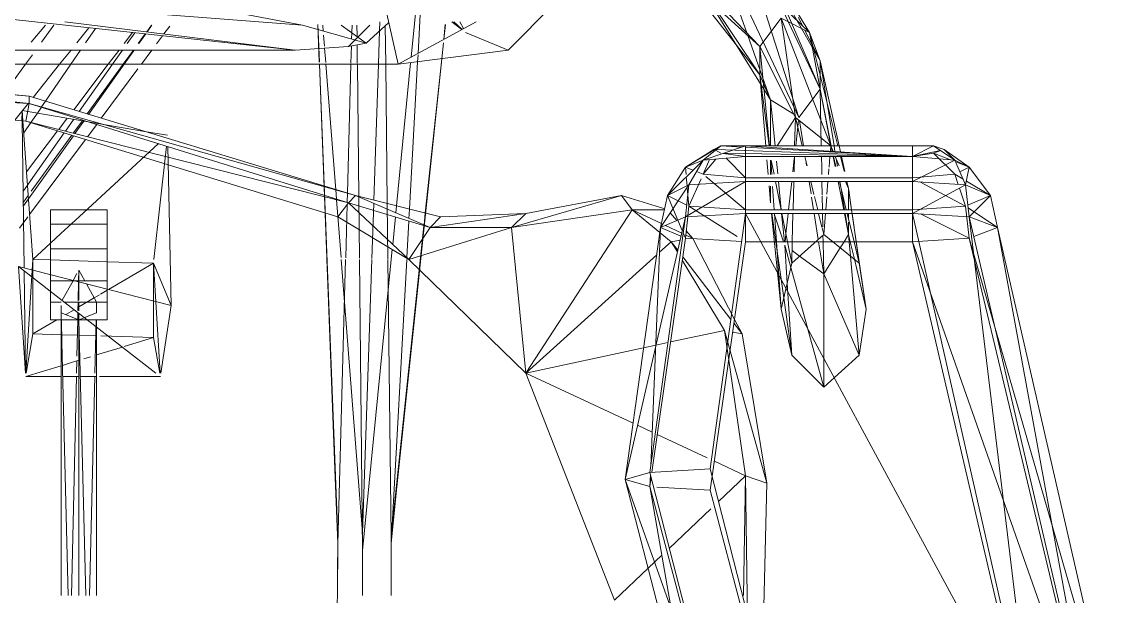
# Model space of a CAD drawing. Header units: millimetres. Extents: x -21051 to 202668, y -15646 to 13691.
# Drawn here: x -11148.3 to -10903, y -6365 to -6236.6 of the extents above; entities that cross this region are included whole.
import ezdxf

# ---------------------------------------------------------------- set-up
doc = ezdxf.new("R2010")
doc.units = ezdxf.units.MM
doc.layers.add('G-IMPT', color=8, linetype='Continuous', lineweight=5)
doc.layers.add('I-FURN', color=30, linetype='Continuous', lineweight=5)
doc.layers.get('0').off()
doc.layers.get('I-FURN').off()

# ---------------------------------------------------------------- blocks, each defined once
blk = doc.blocks.new('Aeron_Work_Chair_3485 - Aeron Work Chair_dwg-V2-00_Ground floor')
at = {"layer": 'G-IMPT'}
for p, q in [((-129.38, 177.01), (-129.38, -177.01)), ((-132.56, -153.99), (-132.56, 153.99)), ((-125.41, 0), (-116.68, -93.66)), ((-125.41, 0), (-120.65, -94.46)), ((-129.38, -7.87), (-120.65, -94.46)), ((-129.38, -9.45), (-122.24, -94.46)), ((-129.38, -23.61), (-122.24, -94.46)), ((-132.56, -153.99), (-143.67, -51.33)), ((-129.38, -93.62), (-122.72, -88.76)), ((-120.66, -94.27), (-116.91, -91.26)), ((-119.06, -92.87), (-116.76, -92.82)), ((-119.06, -92.87), (-114.39, -120.25)), ((-116.74, -93.03), (-119.06, -92.87)), ((-116.75, -92.9), (-119.06, -92.87)), ((-83.81, -93.34), (-116.68, -92.9)), ((-85.73, -95.25), (-116.68, -93.04)), ((-101.11, -93.16), (-114.04, -102.28)), ((-97.7, -93.15), (-113.41, -104.33)), ((-98.57, -93.14), (-100.06, -94.23)), ((-92.72, -92.27), (-95.25, -94.15)), ((-60.33, -93.61), (-84.14, -92.08)), ((-84.14, -92.08), (-75.41, -126.21)), ((-75, -103.86), (-84.14, -92.08)), ((-138.11, -98.07), (-134.35, -94.92)), ((-131.48, -95.15), (-129.38, -93.62)), ((-129.38, -101.25), (-121.97, -95.32)), ((-100.01, -167.48), (-122.24, -94.46)), ((-120.65, -94.46), (-122.24, -94.46)), ((-120.65, -94.46), (-116.68, -93.66)), ((-98.42, -165.89), (-120.65, -94.46)), ((-100.01, -167.48), (-120.65, -94.46)), ((-118.48, -96.28), (-116.38, -94.84)), ((-95.25, -163.51), (-116.68, -93.66)), ((-98.42, -165.89), (-116.68, -93.66)), ((-95.25, -163.51), (-116.68, -93.66)), ((-116.33, -94.8), (-114.05, -93.23)), ((-114.49, -100.81), (-105.34, -93.85)), ((-100.97, -94.89), (-113.51, -103.98)), ((-95.77, -94.53), (-112.58, -107.04)), ((-85.73, -95.25), (-89.38, -99.22)), ((-83.36, -95.11), (-85.73, -95.25)), ((-83.33, -95.25), (-85.73, -95.25)), ((-85.61, -99.22), (-85.73, -95.25)), ((-60.33, -93.71), (-83.36, -95.11)), ((-69.06, -95.25), (-83.33, -95.25)), ((-60.33, -93.65), (-83.15, -93.35)), ((-72.23, -100.65), (-69.06, -95.25)), ((-69.06, -95.25), (-60.33, -93.79)), ((-68.87, -101.6), (-69.06, -95.25)), ((-61.96, -101.6), (-59.53, -93.66)), ((-59.53, -101.6), (-59.53, -93.66)), ((-138.11, -99.98), (-134.32, -97.22)), ((-129.38, -103.77), (-121.13, -98.1)), ((-121.13, -98.1), (-119.87, -97.23)), ((-119.8, -97.18), (-118.48, -96.28)), ((-96.84, -99.22), (-88.11, -99.22)), ((-96.84, -99.22), (-96.84, -111.92)), ((-93.66, -99.22), (-96.84, -99.22)), ((-82.31, -99.22), (-93.66, -99.22)), ((-93.66, -99.22), (-93.66, -111.92)), ((-89.38, -99.22), (-91.51, -101.53)), ((-88.11, -99.22), (-88.11, -111.92)), ((-87.95, -99.22), (-82.31, -99.22)), ((-85.23, -111.92), (-85.61, -99.22)), ((-82.31, -99.22), (-76.2, -99.22)), ((-80.96, -99.22), (-82.31, -99.22)), ((-78.6, -99.22), (-80.96, -99.22)), ((-80.96, -99.22), (-80.96, -104.49)), ((-72.23, -99.22), (-77.55, -99.22)), ((-72.23, -99.22), (-76.2, -99.22)), ((-76.2, -99.22), (-76.2, -101.6)), ((-72.23, -99.22), (-72.23, -108.92)), ((-138.91, -102.39), (-132.56, -153.99)), ((-132.56, -153.99), (-138.91, -102.39)), ((-132.56, -103.8), (-129.38, -101.25)), ((-117.34, -102.97), (-114.81, -101.05)), ((-114.43, -102.56), (-117.09, -104.43)), ((-91.51, -101.53), (-95.25, -105.59)), ((-80.96, -104.25), (-76.59, -101.82)), ((-76.2, -102.32), (-76.2, -111.92)), ((-73.87, -101.6), (-75.46, -101.6)), ((-75.46, -101.6), (-73.87, -101.6)), ((-74.5, -104.51), (-73.4, -102.64)), ((-72.23, -101.6), (-73.82, -101.6)), ((-73.82, -101.6), (-72.23, -105.57)), ((-72.23, -101.6), (-73.82, -101.6)), ((-73.82, -101.6), (-72.39, -101.63)), ((-60.33, -101.6), (-72.23, -101.6)), ((-69.42, -101.6), (-72.23, -101.6)), ((-72.23, -101.64), (-67.17, -101.76)), ((-10.55, -101.6), (-69.42, -101.6)), ((-68.76, -105.23), (-68.87, -101.72)), ((-67.17, -101.76), (-10.55, -103.14)), ((-62.45, -103.21), (-62.04, -101.89)), ((-10.55, -101.6), (-59.53, -101.6)), ((-59.53, -105.57), (-59.53, -101.95)), ((-142.08, -103.98), (-138.11, -155.58)), ((-137.56, -107.8), (-134.21, -105.12)), ((-132.56, -105.96), (-129.38, -103.77)), ((-129.38, -112.13), (-119.21, -104.4)), ((-113.99, -104.32), (-116.76, -106.34)), ((-113.9, -104.68), (-116.7, -106.68)), ((-82.56, -105.13), (-81.02, -104.28)), ((-80.96, -104.49), (-80.96, -111.92)), ((-76.49, -105.41), (-80.7, -105.51)), ((-74.28, -105.36), (-76.2, -105.4)), ((-72.23, -107.44), (-75, -103.86)), ((-72.33, -105.32), (-73.85, -105.35)), ((-64.07, -105.12), (-72.23, -105.31)), ((-63.17, -105.57), (-62.45, -103.21)), ((-60.33, -105.04), (-63.03, -105.1)), ((-10.55, -103.89), (-59.53, -105.02)), ((-137.39, -109.29), (-134.18, -107.08)), ((-118.83, -105.66), (-129.38, -113.1)), ((-118.29, -107.44), (-129.38, -115.49)), ((-118.19, -107.74), (-129.38, -115.7)), ((-113.19, -107.49), (-115.95, -109.55)), ((-95.25, -105.59), (-111.65, -123.39)), ((-80.96, -105.51), (-83.34, -105.57)), ((-83.34, -105.57), (-80.96, -106.89)), ((-80.96, -105.57), (-83.34, -105.57)), ((-76.6, -105.57), (-80.69, -105.57)), ((-80.25, -107.29), (-76.2, -109.54)), ((-77.15, -109.01), (-75.13, -105.57)), ((-74.22, -105.57), (-76.2, -105.57)), ((-72.23, -105.57), (-73.82, -109.54)), ((-64.49, -105.57), (-73.68, -105.57)), ((-72.23, -105.57), (-10.55, -107.09)), ((-10.55, -105.57), (-72.23, -105.57)), ((-60.33, -122.8), (-72.23, -107.44)), ((-68.64, -109.35), (-68.75, -105.65)), ((-60.33, -105.57), (-64.49, -105.57)), ((-63.97, -108.18), (-63.51, -106.67)), ((-10.55, -105.57), (-59.53, -105.57)), ((-59.53, -109.54), (-59.53, -105.88)), ((-77.84, -110.17), (-77.15, -109.01)), ((-73.8, -109.48), (-76.2, -109.54)), ((-73.82, -109.54), (-76.2, -109.54)), ((-73.82, -109.54), (-76.2, -109.54)), ((-72.23, -108.92), (-72.23, -111.92)), ((-60.33, -109.15), (-72.23, -109.44)), ((-62.13, -109.54), (-72.23, -109.54)), ((-66.66, -109.54), (-72.23, -109.54)), ((-10.55, -109.54), (-66.66, -109.54)), ((-66.14, -115.3), (-64.38, -109.54)), ((-10.55, -109.54), (-62.13, -109.54)), ((-10.55, -107.95), (-59.53, -109.13)), ((-59.53, -123.82), (-59.53, -110.14)), ((-132.56, -114.55), (-129.38, -112.13)), ((-117.33, -110.58), (-128.37, -118.79)), ((-96.84, -111.92), (-91.21, -111.92)), ((-95.25, -111.92), (-96.84, -111.92)), ((-93.66, -111.92), (-95.25, -111.92)), ((-80.96, -111.92), (-93.66, -111.92)), ((-91.21, -111.92), (-88.11, -111.92)), ((-79.06, -111.92), (-87.6, -111.92)), ((-84.93, -122.24), (-85.23, -111.92)), ((-84.93, -122.24), (-79, -112.16)), ((-80.96, -111.92), (-79.06, -111.92)), ((-76.2, -111.92), (-79.06, -111.92)), ((-79.06, -111.92), (-72.23, -111.92)), ((-78.86, -111.92), (-77.99, -110.43)), ((-72.23, -111.92), (-76.2, -111.92)), ((-68.26, -122.24), (-68.61, -110.48)), ((-129.38, -113.1), (-132.56, -115.34)), ((-136.5, -117.55), (-134.06, -115.69)), ((-134.05, -116.39), (-136.44, -118.08)), ((-129.38, -115.49), (-132.56, -117.79)), ((-129.38, -115.7), (-132.56, -117.96)), ((-68.26, -122.24), (-66.26, -115.67)), ((-134.02, -118.85), (-136.19, -120.43)), ((-134.01, -119), (-136.18, -120.54)), ((-129.38, -119.54), (-132.56, -121.91)), ((-136.65, -120.76), (-138.11, -121.82)), ((-136.63, -120.86), (-138.11, -121.92)), ((-114.39, -120.25), (-113.51, -125.41)), ((-85.73, -122.33), (-111.1, -125.15)), ((-84.93, -122.24), (-75.41, -126.21)), ((-84.93, -122.24), (-76.42, -122.24)), ((-76.28, -122.78), (-84.93, -122.24)), ((-76.42, -122.24), (-68.26, -122.24)), ((-60.33, -123.68), (-68.26, -122.24)), ((-136.17, -124.6), (-137.91, -125.89)), ((-133.96, -122.95), (-135.77, -124.3)), ((-60.33, -123.78), (-76.28, -122.78)), ((-60.33, -123.94), (-75.41, -126.21)), ((-143.67, -126.4), (-138.11, -155.58)), ((-75.41, -126.21), (-111, -125.46)), ((-133.35, -165.89), (-132.56, -153.99)), ((-133.35, -165.89), (-132.56, -153.99)), ((-134.14, -169.86), (-138.11, -155.58)), ((-129.83, -159.37), (-138.3, -159.05)), ((-129.83, -159.39), (-138.3, -159.06)), ((-133.44, -159.23), (-136.48, -159.11)), ((-129.83, -159.37), (-132.91, -159.25)), ((-102, -160.45), (-129.38, -159.38)), ((-38.84, -162.87), (-129.38, -159.39)), ((-23.81, -163.51), (-129.38, -159.41)), ((-136.82, -160.24), (-138.11, -160.14)), ((-133.43, -160.51), (-135.93, -160.31)), ((-129.8, -160.8), (-132.99, -160.54)), ((-101.27, -163.04), (-129.38, -160.83)), ((-100.09, -160.53), (-102, -160.45)), ((-96.12, -160.68), (-99.78, -160.54)), ((-86.23, -161.07), (-95.25, -160.72)), ((-23.81, -163.51), (-85.73, -161.09)), ((-134.14, -169.86), (-138.11, -164.24)), ((-99.26, -163.2), (-101.27, -163.04)), ((-86.15, -164.23), (-99.1, -163.21)), ((-95.25, -163.51), (-98.42, -165.89)), ((-85.73, -179.39), (-95.25, -163.51)), ((-95.25, -163.51), (-85.73, -179.39)), ((-22.22, -163.51), (-85.73, -165.26)), ((-24.61, -169.07), (-85.73, -164.26)), ((-22.22, -163.51), (-38.84, -162.87)), ((-23.81, -163.51), (32.03, -163.1)), ((-22.22, -163.51), (-23.81, -163.51)), ((-22.22, -163.51), (-10.55, -163.43)), ((-138.11, -170.66), (-133.35, -165.89)), ((-138.11, -170.66), (-133.35, -165.89)), ((-136.57, -166.65), (-138.11, -166.7)), ((-135.05, -166.61), (-136.41, -166.65)), ((-134.14, -169.86), (-133.35, -165.89)), ((-129.65, -166.46), (-133.49, -166.57)), ((-100.53, -165.66), (-129.38, -166.46)), ((-98.51, -165.61), (-100.53, -165.66)), ((-98.42, -165.89), (-100.01, -167.48)), ((-85.73, -179.39), (-98.42, -165.89)), ((-98.42, -165.89), (-92.87, -184.15)), ((-86.12, -165.27), (-98.03, -165.59)), ((-135.69, -167.82), (-138.11, -167.79)), ((-129.62, -167.88), (-133.74, -167.84)), ((-99.7, -168.21), (-129.38, -167.89)), ((-100.01, -167.48), (-95.25, -186.53)), ((-92.87, -184.15), (-100.01, -167.48)), ((-86.03, -168.36), (-99.7, -168.21)), ((-20.64, -169.07), (-85.73, -168.36)), ((-20.64, -169.07), (-85.73, -175.47)), ((-24.61, -169.07), (-85.73, -171.14)), ((-24.61, -169.07), (-10.55, -169.07)), ((-20.64, -169.07), (-10.55, -169.07)), ((-138.71, -174.93), (-134.14, -169.86)), ((-98.99, -171.59), (-129.38, -172.62)), ((-85.95, -171.15), (-98.26, -171.57)), ((-143.67, -173.83), (-129.38, -177.01)), ((-143.67, -173.83), (-129.38, -177.01)), ((-136.85, -172.87), (-138.91, -172.94)), ((-129.45, -174.23), (-137.99, -174.14)), ((-129.49, -172.62), (-136.85, -172.87)), ((-33.45, -176.6), (-130.64, -186.8)), ((-98.24, -174.58), (-129.38, -174.23)), ((-85.85, -174.72), (-98.24, -174.58)), ((-96.15, -176.5), (-97.72, -176.65)), ((-89.1, -175.8), (-95.23, -176.41)), ((-23.81, -175.42), (-93.28, -182.79)), ((-85.83, -175.48), (-87.94, -175.69)), ((-23.81, -175.42), (-85.73, -174.72)), ((-22.22, -175.42), (-85.73, -178.93)), ((-22.22, -175.42), (-33.45, -176.6)), ((-23.81, -175.42), (-10.55, -175.42)), ((-22.22, -175.42), (-10.55, -175.42)), ((-138.91, -194.47), (-129.38, -177.01)), ((-138.91, -194.47), (-129.38, -177.01)), ((-132.56, -201.61), (-129.38, -177.01)), ((-97.72, -176.65), (-129.74, -179.8)), ((-86.14, -178.95), (-94.31, -179.4)), ((-130.97, -179.92), (-140.78, -180.89)), ((-131.82, -181.47), (-140.49, -181.95)), ((-129.94, -181.37), (-131.49, -181.46)), ((-97, -179.55), (-129.94, -181.37)), ((-94.89, -179.43), (-97, -179.55)), ((-85.73, -179.39), (-92.87, -184.15)), ((-85.73, -179.39), (-92.87, -202.41)), ((-85.73, -179.39), (-60.33, -205.58)), ((-60.33, -205.58), (-85.73, -179.39)), ((-96.11, -183.09), (-130.64, -186.76)), ((-93.44, -182.81), (-96.11, -183.09)), ((-92.87, -184.15), (-96.04, -205.58)), ((-92.87, -184.15), (-95.25, -186.53)), ((-92.87, -184.15), (-92.87, -202.41)), ((-134.95, -187.22), (-138.29, -187.57)), ((-134.97, -187.25), (-138.28, -187.6)), ((-130.64, -186.8), (-134.2, -187.17)), ((-130.64, -186.76), (-134.18, -187.13)), ((-95.25, -186.53), (-96.04, -205.58)), ((-137.16, -191.28), (-138.91, -189.06)), ((-137.17, -191.28), (-138.91, -189.08)), ((-137.2, -191.35), (-138.91, -189.49)), ((-138.91, -190.82), (-137.36, -191.64)), ((-136.52, -192.09), (-132.56, -201.61)), ((-142.88, -211.93), (-132.56, -201.61)), ((-100.01, -227.01), (-92.87, -202.41)), ((-96.84, -229.39), (-92.87, -202.41)), ((-92.87, -202.41), (-96.04, -205.58)), ((-92.87, -202.41), (-60.33, -205.58)), ((-100.01, -227.01), (-96.04, -205.58)), ((-96.84, -229.39), (-60.33, -205.58)), ((-60.33, -205.58), (-86.77, -234.88)), ((-60.33, -205.58), (-65.98, -231.96)), ((-9.53, -225.42), (-60.33, -205.58)), ((-49.1, -229.58), (-60.33, -205.58)), ((-9.53, -225.42), (-60.33, -205.58)), ((-9.53, -225.42), (-16.66, -232.96)), ((-100.01, -227.01), (-97.04, -236.67)), ((-100.01, -227.01), (-96.84, -229.39)), ((-36.51, -227.81), (-95.25, -241.3)), ((-36.51, -227.81), (-92.87, -235.74)), ((-38.1, -233.36), (-36.51, -227.81)), ((-36.51, -227.81), (24.61, -243.68)), ((-36.51, -227.81), (-34.93, -233.36)), ((23.81, -249.24), (-36.51, -227.81)), ((-96.84, -229.39), (-93.76, -235.94)), ((-96.84, -229.39), (-91.77, -235.59)), ((-96.84, -229.39), (-96.84, -236.63)), ((-47.1, -233.86), (-48.63, -230.59)), ((-65.98, -231.96), (-66.56, -234.66)), ((-16.66, -232.96), (-19.55, -236.03)), ((-38.1, -233.36), (-95.25, -241.3)), ((-39.43, -233.55), (-92.87, -235.74)), ((-38.13, -233.82), (-90.49, -241.3)), ((-66.57, -234.71), (-67.14, -237.4)), ((-41.35, -246.14), (-46.55, -235.02)), ((-38.89, -246.86), (-38.1, -233.36)), ((-38.1, -233.36), (23.81, -249.24)), ((-34.93, -233.36), (-37.66, -233.47)), ((-34.93, -233.36), (-36.96, -233.65)), ((24.61, -243.68), (-34.93, -233.36)), ((-34.93, -233.36), (25.04, -249.14)), ((-34.83, -234.93), (-34.13, -246.86)), ((-107.95, -245.27), (-100.01, -237.33)), ((-100.01, -237.33), (-106.36, -241.3)), ((-102.39, -242.09), (-92.87, -235.74)), ((-102.39, -242.09), (-100.01, -237.33)), ((-92.87, -235.74), (-100.01, -237.33)), ((-100.01, -237.33), (-92.18, -240.59)), ((-100.01, -237.33), (-97.88, -241.59)), ((-94.45, -239.42), (-96.15, -237.93)), ((-95.25, -241.3), (-92.87, -235.74)), ((-93.34, -236.83), (-91.63, -240.47)), ((-92.87, -235.74), (-90.91, -240.3)), ((-91.68, -235.69), (-89.69, -238.12)), ((-87.34, -235.52), (-89.69, -238.12)), ((-21.15, -237.71), (-29.96, -247.02)), ((-90.02, -240.1), (-89.69, -238.12)), ((-87.41, -239.5), (-89.69, -238.12)), ((-87.79, -239.59), (-89.69, -238.12)), ((-67.27, -237.98), (-69.85, -250.03)), ((-133.35, -257.97), (-150.81, -241.3)), ((-127, -257.97), (-149.23, -240.51)), ((-133.35, -257.97), (-149.23, -240.51)), ((-106.36, -241.3), (-111.13, -249.24)), ((-106.36, -241.3), (-110.33, -247.65)), ((-107.95, -245.27), (-106.36, -241.3)), ((-102.39, -242.09), (-107.95, -245.27)), ((-104.77, -241.44), (-106.36, -241.3)), ((-105.68, -243), (-106.36, -241.3)), ((-102.19, -241.68), (-104.18, -241.5)), ((-97.63, -242.09), (-103.75, -244.82)), ((-103.19, -254.79), (-95.25, -241.3)), ((-102.39, -242.09), (-103.19, -254.79)), ((-102.39, -242.09), (-95.25, -241.3)), ((-97.63, -242.09), (-101.82, -241.71)), ((-95.58, -241.87), (-97.63, -242.09)), ((-90.89, -252.89), (-97.63, -242.09)), ((-97.63, -242.09), (-96.84, -254.79)), ((-96.04, -254.79), (-95.25, -241.3)), ((-90.49, -241.3), (-95.28, -241.83)), ((-90.49, -242.89), (-92.1, -241.48)), ((-91.68, -240.8), (-90.49, -241.3)), ((-91.2, -241.38), (-90.49, -242.89)), ((-90.49, -241.3), (-89.75, -253.92)), ((-72.31, -251.5), (-86.34, -240.71)), ((-69.85, -250.03), (-85.57, -240.6)), ((-136.52, -269.08), (-159.54, -245.27)), ((-127, -257.97), (-146.15, -245.2)), ((-123.79, -258.89), (-145.66, -245.29)), ((-107.95, -245.27), (-111.13, -254.79)), ((-107.95, -245.27), (-111.13, -249.24)), ((-107.95, -245.27), (-108.74, -254.79)), ((-104.78, -245.27), (-108.19, -248.11)), ((-104.78, -245.27), (-108.07, -246.68)), ((-104.78, -245.27), (-105.37, -243.79)), ((-104.77, -245.27), (-104.78, -245.27)), ((-104.78, -245.27), (-104.77, -245.28)), ((-104.78, -245.27), (-103.98, -254.79)), ((-72.31, -252.31), (-90.39, -242.94)), ((-110.33, -247.65), (-111.13, -249.24)), ((-104.28, -245.86), (-96.84, -254.79)), ((-38.89, -246.86), (-96.04, -254.79)), ((-34.13, -246.86), (-89.69, -254.79)), ((23.02, -262.73), (-38.89, -246.86)), ((-34.13, -246.86), (25.48, -262.54)), ((-136.52, -269.08), (-167.48, -250.03)), ((-136.41, -255.05), (-156.52, -247.93)), ((-117.47, -266.7), (-155.66, -248.69)), ((-111.13, -254.79), (-111.13, -249.24)), ((-110.86, -254), (-111.13, -249.24)), ((-110.31, -248.22), (-108.74, -292.1)), ((-109.54, -249.24), (-110.15, -248.02)), ((-109.52, -249.99), (-108.74, -292.1)), ((-109.46, -249.79), (-108.74, -254.79)), ((-63.18, -251.01), (-69.85, -250.03)), ((-65.28, -251.31), (-69.85, -250.03)), ((-37.31, -254.79), (-40.59, -247.78)), ((-31.57, -248.73), (-37.31, -254.79)), ((-117.47, -266.7), (-164.39, -251.81)), ((-108.38, -250.4), (-103.98, -254.79)), ((-69.06, -254), (-72.31, -252.31)), ((-69.06, -254), (-71.42, -252.18)), ((-69.48, -251.91), (-69.06, -254)), ((-35.72, -259.56), (-65.28, -251.31)), ((-37.31, -254.79), (-63.18, -251.01)), ((-123.82, -271.46), (-159.68, -254.51)), ((-111.13, -292.1), (-111.13, -254.79)), ((-108.74, -292.1), (-111.13, -254.79)), ((-108.74, -254.79), (-111.13, -254.79)), ((-108.74, -292.1), (-110.82, -254.79)), ((-108.74, -254.79), (-103.98, -254.79)), ((-108.74, -254.79), (-108.74, -292.1)), ((-108.74, -254.79), (-103.19, -254.79)), ((-108.74, -254.79), (-108.74, -292.1)), ((-103.98, -254.79), (-103.98, -292.1)), ((-96.84, -254.79), (-103.19, -254.79)), ((-96.04, -254.79), (-103.19, -254.79)), ((-103.19, -254.79), (-103.19, -292.1)), ((-96.84, -292.1), (-96.84, -254.79)), ((-89.69, -254.79), (-96.04, -254.79)), ((23.02, -319.09), (-96.04, -254.79)), ((-96.04, -254.79), (-96.04, -292.1)), ((-89.69, -268.4), (-89.69, -254.79)), ((-35.72, -259.56), (-69.06, -254)), ((-37.31, -254.79), (-10.55, -254.3)), ((-37.31, -254.79), (-35.72, -259.56)), ((-37.31, -254.79), (-2.33, -255.23)), ((-121.44, -260.35), (-135.81, -255.26)), ((-133.35, -257.97), (-139.7, -262.73)), ((-111.13, -260.12), (-133.35, -257.97)), ((-127, -257.97), (-133.35, -257.97)), ((-133.35, -257.97), (-117.47, -265.91)), ((-111.13, -259.29), (-127, -257.97)), ((-127, -257.97), (-124.22, -259.16)), ((-111.13, -260.04), (-127, -257.97)), ((-124.22, -259.16), (-121.44, -260.35)), ((-121.44, -260.35), (-123.79, -258.89)), ((-104.77, -259.82), (-108.04, -259.55)), ((-98.42, -260.35), (-102.18, -260.04)), ((2.06, -258.61), (-35.72, -259.56)), ((-123.82, -271.46), (-149.26, -260.5)), ((-121.44, -260.35), (-118.2, -265.55)), ((-111.13, -261.36), (-121.44, -260.35)), ((-111.13, -260.35), (-121.44, -260.35)), ((-111.13, -261.87), (-117.47, -265.91)), ((-104.77, -260.35), (-107.92, -260.35)), ((-107.92, -260.35), (-104.77, -260.35)), ((-107.91, -260.41), (-104.77, -260.63)), ((-107.89, -260.52), (-104.79, -261.14)), ((-104.9, -261.96), (-107.72, -261.69)), ((-103.19, -261.46), (-96.84, -262.73)), ((-96.84, -262.75), (-103.19, -262.13)), ((-98.42, -260.35), (-102.12, -260.35)), ((-102.12, -260.35), (-98.42, -260.35)), ((-102.03, -260.82), (-96.84, -261.18)), ((-76.96, -262.5), (-96.04, -260.59)), ((-96.04, -260.68), (-89.69, -261.57)), ((-96.04, -261.24), (-89.69, -261.68)), ((-95.69, -261.26), (-89.69, -263.26)), ((-89.69, -261.57), (-77.15, -263.32)), ((-89.69, -261.68), (-74.61, -262.73)), ((-133.25, -269.69), (-141.88, -264.74)), ((-111.13, -273.84), (-139.7, -262.73)), ((-136.52, -269.08), (-139.7, -262.73)), ((-117.47, -265.91), (-139.7, -262.73)), ((-96.84, -264.41), (-103.19, -265.11)), ((-89.69, -263.45), (-96.04, -262.83)), ((-96.04, -262.89), (-89.69, -264.16)), ((-91.45, -263.81), (-96.04, -264.32)), ((-89.69, -263.61), (-91.42, -263.8)), ((-89.69, -264.16), (-84.93, -265.11)), ((-80.42, -264.07), (-88.9, -263.52)), ((-88.9, -263.52), (-83.95, -264.89)), ((-84.93, -265.11), (-74.61, -262.73)), ((-83.95, -264.89), (-57.15, -272.26)), ((-64.29, -265.11), (-80.42, -264.07)), ((-77.15, -263.32), (-64.29, -265.11)), ((-74.61, -262.73), (-76.96, -262.5)), ((-74.61, -262.73), (-64.29, -265.11)), ((-138.01, -267.54), (-139.83, -266.63)), ((-117.47, -266.7), (-123.82, -271.46)), ((-111.13, -265.75), (-117.47, -265.91)), ((-111.13, -273.84), (-117.47, -265.91)), ((-117.47, -265.91), (-111.13, -267.45)), ((-111.13, -265.99), (-116.89, -266.64)), ((-111.13, -267.71), (-116.75, -266.82)), ((-105.36, -265.61), (-108.74, -265.69)), ((-105.33, -265.35), (-108.32, -265.68)), ((-96.84, -265.4), (-103.19, -265.56)), ((-89.69, -265.23), (-96.04, -265.38)), ((-84.93, -265.11), (-91.28, -272.26)), ((-84.93, -265.11), (-89.69, -265.23)), ((-87.7, -265.18), (-86.48, -266.85)), ((-86.48, -266.85), (-82.55, -272.26)), ((-64.29, -265.11), (-57.15, -272.26)), ((-133.99, -269.56), (-137.05, -268.02)), ((-136.52, -269.08), (-130.18, -271.46)), ((-111.13, -275.43), (-136.52, -269.08)), ((-111.13, -273.84), (-136.52, -269.08)), ((-108.74, -268.02), (-106.7, -268.52)), ((-106.72, -268.41), (-107.95, -268.22)), ((-100.39, -269.42), (-103.19, -268.97)), ((-103.19, -269.37), (-100.26, -270.08)), ((-96.84, -269.98), (-99.66, -269.53)), ((-89.69, -270.47), (-89.69, -268.4)), ((-130.18, -271.46), (-133.35, -269.87)), ((-130.18, -271.46), (-132.62, -270.06)), ((-111.13, -275.7), (-130.18, -271.46)), ((-130.18, -271.46), (-123.82, -271.46)), ((-111.13, -274.57), (-130.18, -271.46)), ((-111.13, -271.71), (-123.82, -271.46)), ((-111.13, -273.94), (-123.82, -271.46)), ((-106.21, -271.8), (-108.74, -271.75)), ((-104.77, -271.83), (-106.15, -271.8)), ((-100.12, -271.92), (-103.19, -271.86)), ((-96.84, -271.98), (-99.91, -271.92)), ((-99.79, -270.19), (-96.84, -270.91)), ((-90.2, -271.04), (-96.04, -270.11)), ((-96.04, -271.1), (-92.96, -271.85)), ((-93, -272.06), (-96.04, -272)), ((-96.04, -272.64), (-91.28, -272.26)), ((-92.79, -271.89), (-91.28, -272.26)), ((-84.93, -280.19), (-91.28, -272.26)), ((-89.69, -272.12), (-91.13, -272.09)), ((-89.69, -274.24), (-89.69, -270.47)), ((-82.55, -272.26), (-89.69, -271.12)), ((-82.55, -272.26), (-89.69, -272.12)), ((-88.34, -275.94), (-82.55, -272.26)), ((-82.55, -272.26), (-57.15, -272.26)), ((-64.29, -280.19), (-82.55, -272.26)), ((-64.29, -280.19), (-57.15, -272.26)), ((-111.13, -273.84), (-109.92, -273.75)), ((-109.88, -274.36), (-111.13, -273.84)), ((-109.89, -274.14), (-111.13, -273.84)), ((-109.85, -274.78), (-111.13, -274.57)), ((-108.74, -273.65), (-106.36, -273.46)), ((-106.54, -274.84), (-108.74, -274.41)), ((-106.55, -274.95), (-108.74, -274.42)), ((-105.97, -273.43), (-104.77, -273.34)), ((-103.19, -273.21), (-100.32, -272.98)), ((-99.71, -272.93), (-96.84, -272.7)), ((-89.69, -275.63), (-89.69, -274.24)), ((-109.77, -276), (-111.13, -275.7)), ((-106.65, -275.71), (-108.74, -274.84)), ((-105.46, -276.85), (-108.74, -276.03)), ((-105.44, -276.96), (-108.74, -276.22)), ((-106.6, -275.31), (-108.25, -275.04)), ((-96.84, -276.73), (-103.19, -275.49)), ((-96.84, -277.31), (-103.19, -275.77)), ((-101.92, -276.08), (-103.19, -275.87)), ((-101.6, -277.81), (-103.19, -277.15)), ((-96.84, -276.91), (-100.94, -276.24)), ((-91.28, -277.81), (-96.04, -276.88)), ((-91.28, -277.81), (-96.04, -277.03)), ((-91.28, -277.81), (-89.69, -276.8)), ((-89.69, -292.1), (-89.69, -275.63)), ((-89.69, -276.8), (-88.34, -275.94)), ((-101.6, -277.81), (-103.19, -277.42)), ((-101.6, -277.81), (-103.19, -277.46)), ((-101.6, -277.81), (-96.84, -278.51)), ((-101.25, -277.81), (-96.84, -277.81)), ((-101.25, -277.86), (-96.84, -278.49)), ((-96.84, -278.51), (-74.61, -281.78)), ((-89.69, -279.04), (-96.04, -277.5)), ((-96.04, -277.81), (-94.75, -277.81)), ((-96.04, -278.61), (-89.69, -279.51)), ((-94.1, -277.81), (-91.28, -277.81)), ((-91.28, -277.81), (-89.69, -277.95)), ((-89.69, -278.19), (-91.28, -277.81)), ((-89.69, -277.95), (-86.5, -278.23)), ((-85.79, -279.12), (-89.69, -278.19)), ((-84.93, -280.19), (-89.69, -279.04)), ((-89.69, -279.51), (-84.93, -280.19)), ((-86.5, -278.23), (-64.29, -280.19)), ((-74.61, -281.78), (-85.79, -279.12)), ((-74.61, -281.78), (-84.93, -280.19)), ((-74.61, -281.78), (-64.29, -280.19)), ((-111.13, -296.86), (-111.13, -292.1)), ((-108.74, -292.1), (-111.13, -292.1)), ((-108.74, -292.1), (-111.13, -296.86)), ((-108.74, -292.1), (-111.13, -296.86)), ((-108.74, -292.1), (-111.13, -292.1)), ((-110.13, -298.35), (-108.74, -292.1)), ((-109.54, -296.86), (-108.74, -292.1)), ((-108.74, -292.1), (-103.98, -292.1)), ((-103.19, -292.1), (-108.74, -292.1)), ((-108.74, -292.1), (-107.95, -301.62)), ((-103.19, -292.1), (-107.95, -301.62)), ((-104.78, -301.62), (-103.98, -292.1)), ((-96.84, -292.1), (-103.19, -292.1)), ((-96.04, -292.1), (-103.19, -292.1)), ((-103.19, -292.1), (-102.39, -304.01)), ((-97.63, -304.01), (-103.07, -293.8)), ((-96.04, -292.1), (-102.39, -304.01)), ((-97.63, -304.01), (-96.84, -292.1)), ((-89.69, -292.1), (-96.04, -292.1)), ((23.02, -319.09), (-96.04, -292.1)), ((-96.04, -292.1), (-95.25, -304.8)), ((-90.49, -304.8), (-95.93, -293.91)), ((-90.49, -304.8), (-89.69, -292.1)), ((-89.69, -292.1), (22.23, -318.16)), ((23.78, -332.01), (-89.69, -292.1)), ((-110.33, -299.24), (-111.13, -296.86)), ((-107.95, -301.62), (-111.13, -296.86)), ((-106.36, -304.8), (-110.33, -299.24)), ((-107.95, -301.62), (-110.33, -299.24)), ((-110.07, -298.45), (-109.54, -296.86)), ((-108.03, -300.62), (-109.54, -296.86)), ((-104.78, -301.62), (-109.54, -296.86)), ((-107.95, -301.62), (-102.39, -304.01)), ((-107.95, -301.62), (-106.36, -304.8)), ((-103.68, -303.46), (-104.78, -301.62)), ((-104.78, -301.62), (-102.5, -302.38)), ((-106.36, -304.8), (-107.57, -301.79)), ((-106.36, -304.8), (-105.34, -302.75)), ((-102.39, -304.01), (-106.36, -304.8)), ((-100.01, -309.56), (-103.24, -304.18)), ((-95.25, -304.8), (-102.39, -304.01)), ((-102.39, -304.01), (-100.01, -309.56)), ((-101.67, -302.66), (-97.63, -304.01)), ((-90.49, -304.8), (-97.63, -304.01)), ((-100.01, -309.56), (-106.36, -304.8)), ((-100.01, -309.56), (-97.85, -304.51)), ((-95.25, -304.8), (-100.01, -309.56)), ((-92.87, -311.15), (-97.25, -304.58)), ((23.02, -319.09), (-95.25, -304.8)), ((-95.25, -304.8), (23.81, -332.58)), ((-95.25, -304.8), (-92.87, -311.15)), ((-90.87, -305.82), (-92.87, -311.15)), ((23.79, -332.2), (-90.49, -304.8)), ((-90.49, -304.8), (24.61, -338.14)), ((-92.87, -311.15), (-100.01, -309.56)), ((24.61, -338.14), (-92.87, -311.15)), ((23.81, -332.58), (-92.87, -311.15))]:
    blk.add_line(p, q, dxfattribs=at)
blk = doc.blocks.new('Aeron_Work_Chair_3485 - Aeron_Work_Chair_3485-V3-00_Ground floor')
at = {"extrusion": (0, 0, -1), "zscale": -1, "rotation": 180}
blk.add_blockref('Aeron_Work_Chair_3485 - Aeron Work Chair_dwg-V2-00_Ground floor', (5.18, -12.1), dxfattribs=at)

msp = doc.modelspace()

# ---------------------------------------------------------------- block references
at = {"layer": 'I-FURN', "color": 254, "rotation": 269.9999999999999}
msp.add_blockref('Aeron_Work_Chair_3485 - Aeron_Work_Chair_3485-V3-00_Ground floor', (-11229.01, -6380.62), dxfattribs=at)

doc.saveas('drawing.dxf')
